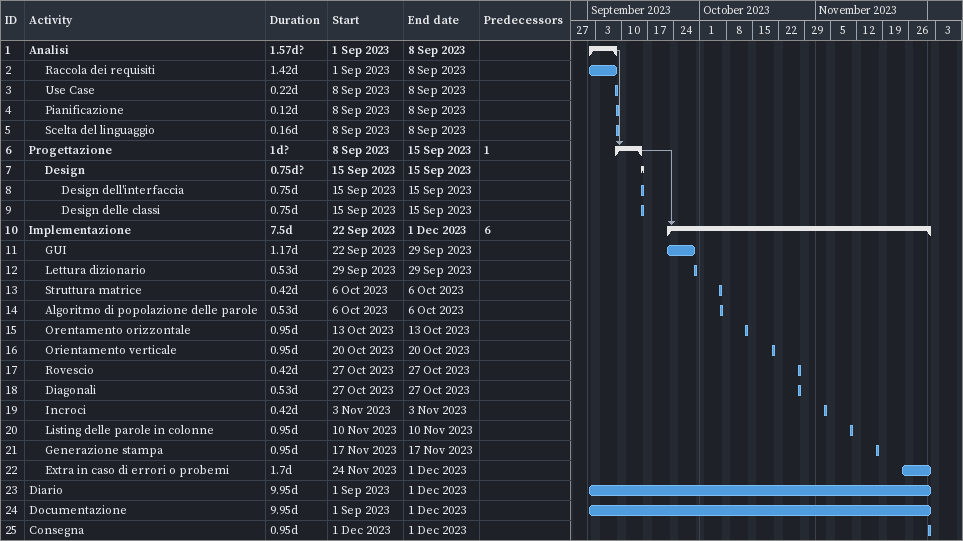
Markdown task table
| ID | Level | Task | Duration | Start | Finish | Predecessors |
|---|---|---|---|---|---|---|
| 1 | 1 | **Analisi** | 1.57d? | 2023-09-01 | 2023-09-08 |  |
| 2 | 2 | Raccola dei requisiti | 1.42d | 2023-09-01 | 2023-09-08 |  |
| 3 | 2 | Use Case | 0.22d | 2023-09-08 | 2023-09-08 |  |
| 4 | 2 | Pianificazione | 0.12d | 2023-09-08 | 2023-09-08 |  |
| 5 | 2 | Scelta del linguaggio | 0.16d | 2023-09-08 | 2023-09-08 |  |
| 6 | 1 | **Progettazione** | 1d? | 2023-09-08 | 2023-09-15 | 1 |
| 7 | 2 | **Design** | 0.75d? | 2023-09-15 | 2023-09-15 |  |
| 8 | 3 | Design dell'interfaccia | 0.75d | 2023-09-15 | 2023-09-15 |  |
| 9 | 3 | Design delle classi | 0.75d | 2023-09-15 | 2023-09-15 |  |
| 10 | 1 | **Implementazione** | 7.5d | 2023-09-22 | 2023-12-01 | 6 |
| 11 | 2 | GUI | 1.17d | 2023-09-22 | 2023-09-29 |  |
| 12 | 2 | Lettura dizionario | 0.53d | 2023-09-29 | 2023-09-29 |  |
| 13 | 2 | Struttura matrice | 0.42d | 2023-10-06 | 2023-10-06 |  |
| 14 | 2 | Algoritmo di popolazione delle parole | 0.53d | 2023-10-06 | 2023-10-06 |  |
| 15 | 2 | Orentamento orizzontale | 0.95d | 2023-10-13 | 2023-10-13 |  |
| 16 | 2 | Orientamento verticale | 0.95d | 2023-10-20 | 2023-10-20 |  |
| 17 | 2 | Rovescio | 0.42d | 2023-10-27 | 2023-10-27 |  |
| 18 | 2 | Diagonali | 0.53d | 2023-10-27 | 2023-10-27 |  |
| 19 | 2 | Incroci | 0.42d | 2023-11-03 | 2023-11-03 |  |
| 20 | 2 | Listing delle parole in colonne | 0.95d | 2023-11-10 | 2023-11-10 |  |
| 21 | 2 | Generazione stampa | 0.95d | 2023-11-17 | 2023-11-17 |  |
| 22 | 2 | Extra in caso di errori o probemi | 1.7d | 2023-11-24 | 2023-12-01 |  |
| 23 | 1 | Diario | 9.95d | 2023-09-01 | 2023-12-01 |  |
| 24 | 1 | Documentazione | 9.95d | 2023-09-01 | 2023-12-01 |  |
| 25 | 1 | Consegna | 0.95d | 2023-12-01 | 2023-12-01 |  |
